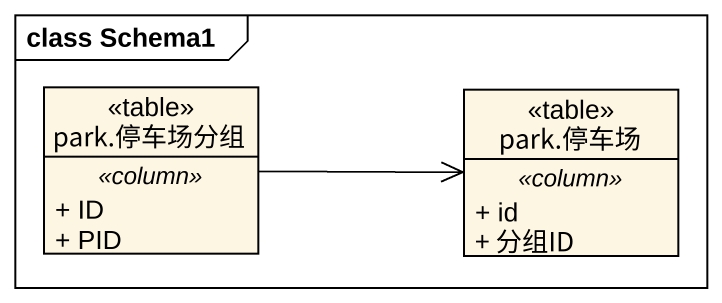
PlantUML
@startuml
mainframe class Schema1
hide circle
hide empty members
skinparam classAttributeIconSize 0
class "park.停车场分组" as park_停车场分组 <<table>> {
  .. <<column>> ..
  + ID
  + PID
}
class "park.停车场" as park_停车场 <<table>> {
  .. <<column>> ..
  + id
  + 分组ID
}
park_停车场分组 -right-> park_停车场
@enduml
